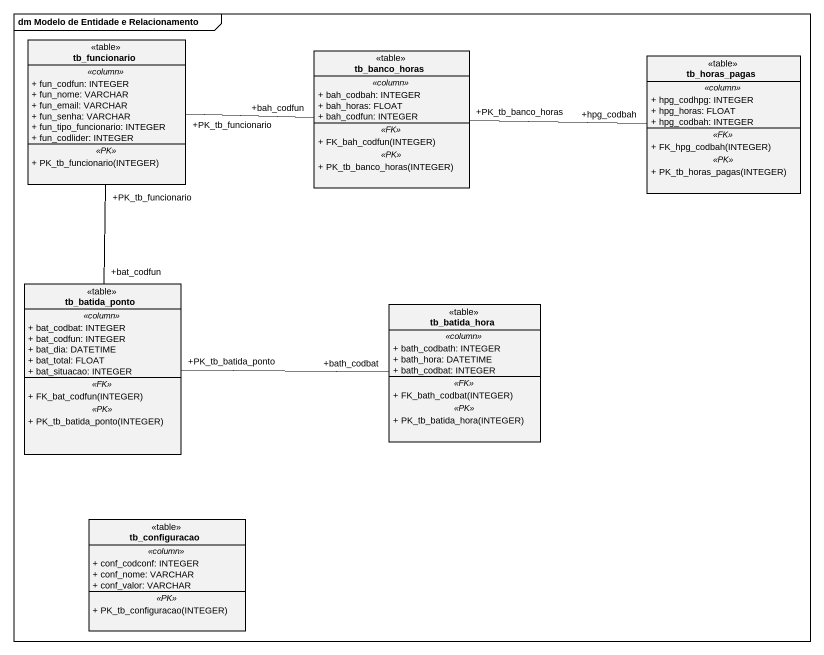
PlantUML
@startuml
mainframe dm Modelo de Entidade e Relacionamento
hide circle
hide empty members
skinparam classAttributeIconSize 0
class tb_funcionario <<table>> {
  .. <<column>> ..
  + fun_codfun: INTEGER
  + fun_nome: VARCHAR
  + fun_email: VARCHAR
  + fun_senha: VARCHAR
  + fun_tipo_funcionario: INTEGER
  + fun_codlider: INTEGER
  .. <<PK>> ..
  + PK_tb_funcionario(INTEGER)
}
class tb_banco_horas <<table>> {
  .. <<column>> ..
  + bah_codbah: INTEGER
  + bah_horas: FLOAT
  + bah_codfun: INTEGER
  .. <<FK>> ..
  + FK_bah_codfun(INTEGER)
  .. <<PK>> ..
  + PK_tb_banco_horas(INTEGER)
}
class tb_horas_pagas <<table>> {
  .. <<column>> ..
  + hpg_codhpg: INTEGER
  + hpg_horas: FLOAT
  + hpg_codbah: INTEGER
  .. <<FK>> ..
  + FK_hpg_codbah(INTEGER)
  .. <<PK>> ..
  + PK_tb_horas_pagas(INTEGER)
}
class tb_batida_ponto <<table>> {
  .. <<column>> ..
  + bat_codbat: INTEGER
  + bat_codfun: INTEGER
  + bat_dia: DATETIME
  + bat_total: FLOAT
  + bat_situacao: INTEGER
  .. <<FK>> ..
  + FK_bat_codfun(INTEGER)
  .. <<PK>> ..
  + PK_tb_batida_ponto(INTEGER)
}
class tb_batida_hora <<table>> {
  .. <<column>> ..
  + bath_codbath: INTEGER
  + bath_hora: DATETIME
  + bath_codbat: INTEGER
  .. <<FK>> ..
  + FK_bath_codbat(INTEGER)
  .. <<PK>> ..
  + PK_tb_batida_hora(INTEGER)
}
class tb_configuracao <<table>> {
  .. <<column>> ..
  + conf_codconf: INTEGER
  + conf_nome: VARCHAR
  + conf_valor: VARCHAR
  .. <<PK>> ..
  + PK_tb_configuracao(INTEGER)
}
tb_banco_horas "+bah_codfun" -left- "+PK_tb_funcionario" tb_funcionario
tb_horas_pagas "+hpg_codbah" -left- "+PK_tb_banco_horas" tb_banco_horas
tb_batida_ponto "+bat_codfun" -up- "+PK_tb_funcionario" tb_funcionario
tb_batida_hora "+bath_codbat" -left- "+PK_tb_batida_ponto" tb_batida_ponto
@enduml
